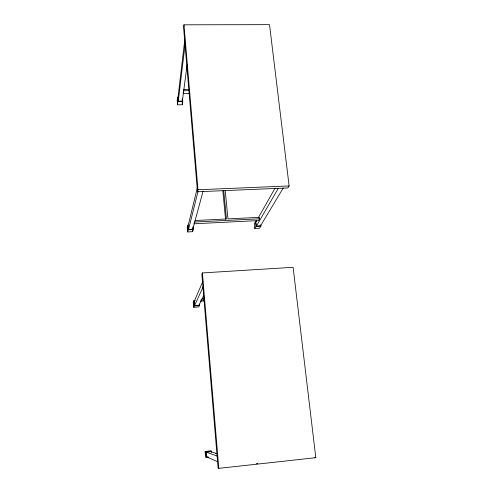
<?xml version="1.0" encoding="UTF-8"?>
<svg xmlns="http://www.w3.org/2000/svg" width="493" height="493" viewBox="0 0 493 493"><rect width="100%" height="100%" fill="white"/><g stroke="black" fill="none" stroke-linecap="round" stroke-linejoin="round"><path stroke-width="0.74" d="M183.963 24.81L183.612 27.984L197.49 191.765L287.881 187.938L289.12 185.941L269.517 24.65L183.963 24.81L197.989 189.756L197.49 191.765M184.813 39.477L177.998 97.46L178.293 101.139L182.342 101.059L187.13 64.811M177.535 104.83L177.936 101.503L177.585 97.115L177.19 100.486L177.535 104.83L182.311 104.732L182.755 101.404L182.521 98.483M178.293 101.139L185.158 43.797M183.186 92.807L183.458 90.749L188.831 90.657M197.453 187.26L188.227 225.326L188.554 229.405L192.806 229.19L203.098 191.093M187.648 231.944L188.178 229.818L187.79 224.956L187.266 227.131L187.648 231.944L192.664 231.685L193.244 229.553L193.016 226.78M188.554 229.405L198.02 191.383M202.401 272.931L201.871 274.231L218.097 467.98L218.818 468.35L315.81 457.689L293.107 267.298L202.401 272.931L218.818 468.35M195.327 300.662L193.841 300.767L193.238 302.166L193.644 307.268L198.796 306.905L199.462 305.555L199.345 304.089M202.95 281.269L194.291 301.149L194.636 305.481L199.012 305.173L203.695 295.584M193.644 307.268L194.254 305.919L193.841 300.767M194.636 305.481L203.332 286.322M256.89 221.48L255.491 221.554L254.265 223.73L254.77 228.456L259.62 228.204L260.908 226.077L260.76 224.716M256.68 220.587L255.929 221.918L256.372 226.102L260.489 225.893L283.204 188.104M258.184 217.931L275.131 188.061M225.233 190.551L227.951 218.898L259.472 217.345L259.632 218.8L258.615 220.562L193.817 223.804M254.77 228.456L256.003 226.33L255.491 221.554M256.372 226.102L278.298 188.381M256.255 463.796L257.777 463.623M217.462 453.819L210.979 451.656L206.37 452.143L206.758 456.98L208.077 456.845M211.497 452.586L211.38 451.144L210.536 450.873L205.113 451.446L205.569 457.147L206.357 457.492L208.416 457.27M205.113 451.446L205.895 451.724L211.38 451.144M215.755 453.572L217.265 453.412M194.254 305.919L199.462 305.555M202.124 298.413L204.41 298.253M200.725 300.083L204.503 299.824M200.183 301.211L204.01 300.952M188.178 229.818L193.244 229.553M256.003 226.33L260.908 226.077M194.291 222.041L259.632 218.8M194.932 220.525L226.429 218.972L223.73 190.612M197.989 189.756L289.12 185.941M177.936 101.503L182.755 101.404M183.1 93.491L189.189 93.38M183.347 89.424L188.72 89.325M314.768 457.516L315.81 457.689M206.37 452.143L217.068 456.025M206.758 456.98L217.653 461.701M222.854 190.902L225.541 219.219M182.163 98.853L182.342 101.059M192.695 227.828L192.806 229.19M182.139 102.562L182.311 104.732M192.553 230.311L192.664 231.685M205.895 451.724L206.357 457.492"/></g></svg>
